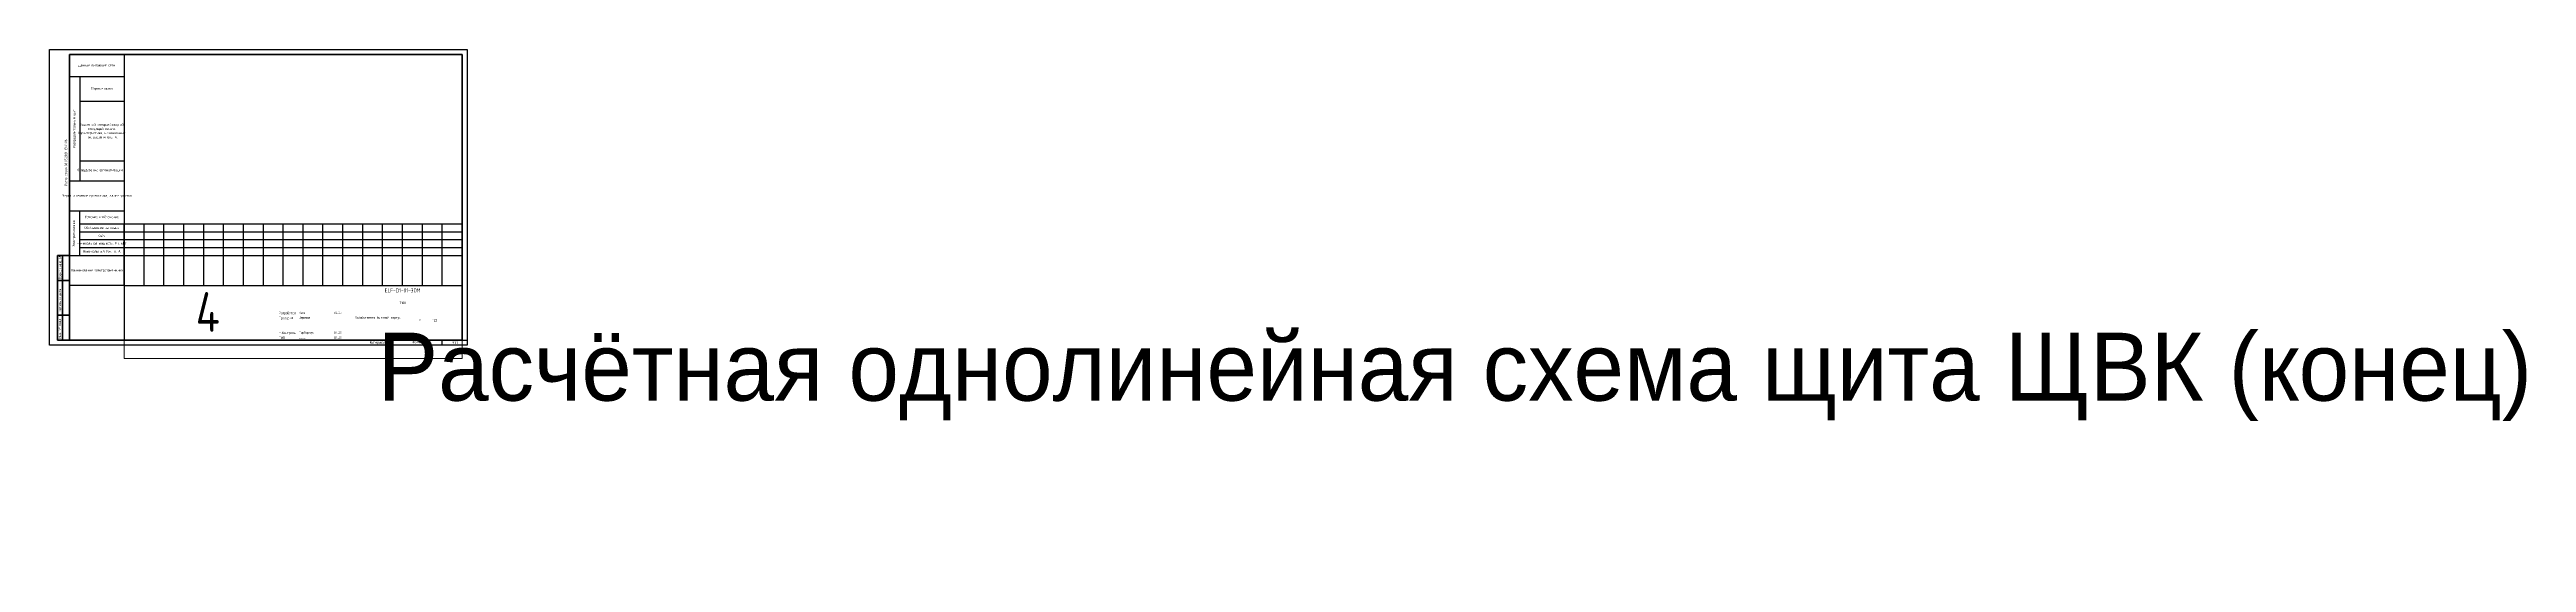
# Paper-space layout 'ЩР (4)' of a CAD drawing. Header units: millimetres. Extents: x 0 to 2491, y -218 to 297.
# The model-space entities are those that its viewports show. They can reach past a viewport. Long polylines and large blocks are cut down to what shows.
import ezdxf
from ezdxf.enums import TextEntityAlignment as Align

# ---------------------------------------------------------------- set-up
doc = ezdxf.new("R2018")
doc.units = ezdxf.units.MM
doc.linetypes.add('CENTER2', pattern=[28.575, 19.05, -3.175, 3.175, -3.175])
doc.linetypes.add('HIDDEN2', pattern=[4.7625, 3.175, -1.5875])
doc.layers.add('0_UNC Defpoints ЭОМ', color=6, linetype='Continuous', plot=False)
for name, color, linetype in [('0_Рамка', 7, 'Continuous'), ('SX_LINES', 7, 'Continuous'), ('SX_PE', 3, 'CENTER2'), ('SX_TABLE', 7, 'Continuous')]:
    doc.layers.add(name, color=color, linetype=linetype)
doc.styles.get("Standard").update_dxf_attribs({"font": 'arial.ttf'})
doc.styles.add('SX_GOST', font='GOST2304A_0.ttf')
doc.styles.add('UNC_A', font='GOST2304A_0.ttf')
doc.styles.add('Unecom', font='GOST2304A_0.ttf', dxfattribs={"height": 2.5})
doc.styles.add('СПДС', font='isocpeur.ttf', dxfattribs={"width": 0.8, "height": 2.5})

# ---------------------------------------------------------------- blocks, each defined once
blk = doc.blocks.new('*U164')
at = {"lineweight": 60, "ltscale": 10}
for p, q in [((20, 292), (415, 292)), ((20, 5), (20, 292)), ((415, 292), (415, 5)), ((8, 90), (20, 90)), ((8, 5), (8, 90)), ((13, 90), (13, 5)), ((20, 90), (20, 5)), ((20, 90), (20, 5)), ((8, 65), (20, 65)), ((8, 30), (20, 30)), ((20, 5), (8, 5)), ((415, 5), (20, 5))]:
    blk.add_line(p, q, dxfattribs=at)
at = {"layer": '0_UNC Defpoints ЭОМ', "ltscale": 10}
blk.add_lwpolyline([(420, 0), (0, 0), (0, 297), (420, 297)], close=True, dxfattribs=at)
at = {"layer": '0_UNC Defpoints ЭОМ', "lineweight": 30}
blk.add_lwpolyline([(395, 5), (420, 5), (420, 0), (395, 0)], close=True, dxfattribs=at)
at = {"char_height": 2.5, "attachment_point": 4, "rotation": 90, "style": 'Unecom'}
for s, insert, width in [('{\\fGOST type A|b0|i1|c204|p34; }Взамен инв. №', (10.5, 65), 25), (' Подпись и дата', (10.5, 30), 35), (' Инв. № подл.', (10.5, 5), 24.419)]:
    blk.add_mtext(s, dxfattribs=dict(at, insert=insert, width=width))
at = {"style": 'Unecom'}
for s, insert, char_height, width, attachment_point, line_spacing_factor in [('ELF-D1-01-ЭОМ', (355, 55), 4, 120, 5, 2), ('Разработал', (230.7, 32), 2.5, 20, 4, 2), ('Проверил', (230.7, 27), 2.5, 20, 4, 2), ('Ким', (250.8, 32.5), 2.5, 19.921, 4, 2), ('Вересов', (250.8, 27.5), 2.5, 19.921, 4, 2), ('04.25', (290, 32.5), 2.5, 10, 5, 2), ('Хозяйственно-бытовой корпус', (330, 27.5), 2.5, 70, 5, 1.5), ('D100', (355, 42.5), 2.5, 115, 5, 1.5), ('Р', (372.5, 25), 2.5, 15, 5, 2), ('Н.Контроль', (230.7, 12), 2.5, 20, 4, 2), ('ГИП', (230.7, 7.3), 2.5, 20, 4, 2), ('----', (250.8, 7), 2.5, 19.921, 4, 2), ('Гарбарчук', (250.8, 12.5), 2.5, 19.921, 4, 2), ('04.25', (290, 12.5), 2.5, 10, 5, 2), ('04.25', (290, 7.5), 2.5, 10, 5, 2)]:
    blk.add_mtext(s, dxfattribs=dict(at, insert=insert, char_height=char_height, width=width, attachment_point=attachment_point, line_spacing_factor=line_spacing_factor))
at = {"char_height": 2.5, "attachment_point": 4, "style": 'Unecom'}
for s, insert, width in [('Формат  ', (364.9, 2.6), 50), ('\\pi1; ', (250, -133.2), 20), ('\\pi1; ', (250, -133.2), 20), ('\\pxi0.4; ', (250, -133.2), 20), ('\\pi1; ', (512.5, -218.3), 20), ('\\pi1; ', (512.5, -218.3), 20), ('\\pxi0.4; ', (512.5, -218.3), 20)]:
    blk.add_mtext(s, dxfattribs=dict(at, insert=insert, width=width))
at = {"style": 'Unecom'}
blk.add_attdef('ЛИСТ_№', text='', height=2.5, dxfattribs=at).set_placement((387.5, 25), align=Align.MIDDLE_CENTER)
blk.add_attdef('КОЛ-ВО_ЛИСТОВ', text='', height=2.5, dxfattribs=at).set_placement((404.7, 23.7), align=Align.CENTER)
at = {"lineweight": 30, "flags": 104}
blk.add_attdef('ОПИСАНИЕ_ЛИСТА', text='', height=2.5, dxfattribs=at).set_placement((329.9, 12.5), align=Align.MIDDLE_CENTER)
at = {"style": 'Unecom', "flags": 8}
blk.add_attdef('ФОРМАТ_БУМАГИ', (379.4, 1.3), '', height=2.5, dxfattribs=at)
at = {"layer": '0_Рамка', "style": 'СПДС', "width": 0.8}
blk.add_text('Распечатано 06.05.2021 13:41:06', height=2.5, rotation=90, dxfattribs=at).set_placement((16.5, 160), align=Align.MIDDLE_LEFT)
at = {"layer": 'Defpoints', "insert": (330, 2.5), "char_height": 2.5, "width": 70, "attachment_point": 5, "style": 'Unecom'}
blk.add_mtext('Копировал', dxfattribs=at)
blk = doc.blocks.new('_Боковик_схема Юником')
at = {"color": 0, "lineweight": -2, "ltscale": 3}
blk.add_lwpolyline([(0, 232), (55, 232), (55, 0), (0, 0)], close=True, dxfattribs=at)
for points in [[(0, 210), (55, 210), (55, 125), (10.3, 125)], [(10.3, 210), (10.3, 105)], [(10.3, 185), (55, 185)], [(0, 105), (55, 105)], [(0, 75), (55, 75)], [(10, 75), (10, 30)], [(10, 62), (51.8, 62)], [(10, 62), (55, 62)], [(10, 54), (55, 54)], [(0, 30), (55, 30)], [(10, 46), (55, 46)], [(10, 38), (55, 38)]]:
    blk.add_lwpolyline(points, dxfattribs=at)
at = {"color": 0, "lineweight": -2, "char_height": 2.5, "attachment_point": 5, "style": 'Unecom'}
for s, insert, width in [('Данные питающей сети', (27.5, 221), 55), ('Сборные шины', (32.6, 197.5), 44.736), ('Защитный аппарат/вводной отходящей линии.\\PХарактеристика, номинальный ток, расцепитель, А.', (32.6, 155), 44.736), ('Оборудование автоматизации', (31, 115.7), 37.884), ('Марка и сечение проводника, длина участка', (27.5, 90), 55), ('Обозначение на плане', (32.5, 58), 45), ('Условное изображение', (32.5, 68.5), 45), ('Фаза', (32.5, 50), 45), ('Номинальная мощность, Рн, кВт', (32.5, 42), 45), ('Номинальный ток, Iн, А', (32.5, 34), 45), ('Наименование электроприемника', (27.5, 15), 55)]:
    blk.add_mtext(s, dxfattribs=dict(at, insert=insert, width=width))
at = {"color": 0, "lineweight": -2, "char_height": 2.5, "attachment_point": 5, "rotation": 90, "style": 'Unecom'}
for s, insert, width in [('Распределительный щит', (5.1, 157.5), 105), ('Электроприемник', (4.6, 52.5), 45)]:
    blk.add_mtext(s, dxfattribs=dict(at, insert=insert, width=width))
blk = doc.blocks.new('SX_TCOL')
for p, q in [((-10, 62), (10, 62)), ((-10, 54), (10, 54)), ((10, 0), (10, 62)), ((-10, 46), (10, 46)), ((-10, 38), (10, 38)), ((-10, 30), (10, 30)), ((-10, 0), (10, 0))]:
    blk.add_line(p, q)
at = {"style": 'SX_GOST'}
for tag, p in [('CAB1', (-2.6, 90)), ('CAB2', (2.6, 90)), ('NAME1', (-3.6, 15)), ('NAME2', (0, 15)), ('NAME3', (3.6, 15))]:
    blk.add_attdef(tag, text='', height=2.5, rotation=90, dxfattribs=at).set_placement(p, align=Align.MIDDLE)
for tag, p in [('LINE', (0, 58)), ('PH', (0, 50)), ('POW', (0, 42)), ('CUR', (0, 34))]:
    blk.add_attdef(tag, text='', height=2.5, dxfattribs=at).set_placement(p, align=Align.MIDDLE)
blk = doc.blocks.new('*U305')
at = {"lineweight": 40}
for p, q in [((333.9, 0), (331.9, 1.5)), ((333.9, 0), (331.9, -1.5)), ((333.9, -5), (331.9, -3.5)), ((333.9, -5), (331.9, -6.5))]:
    blk.add_line(p, q, dxfattribs=at)
at = {"linetype": 'ByBlock', "lineweight": 40}
for points in [[(0, 1.5), (0, -1.5)], [(0, 0), (333.9, 0)], [(0, -3.5), (0, -6.5)]]:
    blk.add_lwpolyline(points, dxfattribs=at)
at = {"color": 4, "linetype": 'HIDDEN2', "lineweight": 40, "ltscale": 2}
blk.add_lwpolyline([(0, -5), (333.9, -5)], dxfattribs=at)
at = {"insert": (1.2, -1.6), "char_height": 2.5, "attachment_point": 1, "style": 'UNC_A'}
blk.add_mtext_dynamic_manual_height_columns('N', width=3.844, gutter_width=12.5, heights=[0], dxfattribs=at)
at = {"style": 'UNC_A'}
blk.add_attdef('ЛИНИЯ', (1, 1.5), '', height=2.5, dxfattribs=at)

msp = doc.modelspace()

# ---------------------------------------------------------------- linework, layer by layer
at = {"color": 6}
for points in [[(1075, 1578), (735, 1578), (735, 1291), (1075, 1291), (1075, 1578)], [(1415, 1578), (1075, 1578), (1075, 1291), (1415, 1291), (1415, 1578)], [(1755, 1578), (1415, 1578), (1415, 1291), (1755, 1291), (1755, 1578)]]:
    msp.add_lwpolyline(points, dxfattribs=at)
at = {"layer": 'SX_PE'}
msp.add_line((738, 1464.6), (1074, 1464.6), dxfattribs=at)

# ---------------------------------------------------------------- block references
at = {"layer": 'SX_LINES'}
for p, values in [((740, 1562), {'ЛИНИЯ': 'L1,L2,L3'}), ((740, 1551.2), {'ЛИНИЯ': 'КМ-1'})]:
    msp.add_blockref('*U305', p, dxfattribs=at).add_auto_attribs(values)
at = {"layer": 'SX_TABLE'}
for p in [(1065, 1346), (1085, 1346), (1105, 1346), (1125, 1346), (1145, 1346), (1165, 1346), (1185, 1346), (1205, 1346), (1225, 1346), (1245, 1346), (1265, 1346), (1285, 1346), (1305, 1346), (1325, 1346), (1345, 1346), (1365, 1346), (1385, 1346), (1405, 1346), (1425, 1346)]:
    msp.add_blockref('SX_TCOL', p, dxfattribs=at)

# ---------------------------------------------------------------- texts
at = {"layer": 'Defpoints', "color": 6, "insert": (1147, 1339.3), "char_height": 40, "attachment_point": 1, "style": 'Unecom'}
msp.add_mtext_dynamic_manual_height_columns('4', width=99.921, gutter_width=12.5, heights=[0], dxfattribs=at)

psp = doc.layouts.new('ЩР (4)')

# ---------------------------------------------------------------- block references
at = {"ltscale": 100}
ref = psp.add_blockref('*U164', (0, 0), dxfattribs=at)
ref.add_attrib('ФОРМАТ_БУМАГИ', 'А3', (379.4, 1.3), dxfattribs={"height": 2.5, "style": 'Unecom'})
ref.add_attrib('ЛИСТ_№', '122', dxfattribs={"height": 2.5, "style": 'Unecom'}).set_placement((387.5, 25), align=Align.MIDDLE_CENTER)
lines = psp.add_mtext('Расчётная однолинейная схема щита ЩВК (конец)', dxfattribs={"insert": (329.9, 12.5), "char_height": 68.284, "attachment_point": 1})
ref.add_attrib('ОПИСАНИЕ_ЛИСТА', '', (329.9, 12.5), dxfattribs={"flags": 104}).embed_mtext(lines)
at = {"lineweight": -3}
psp.add_blockref('_Боковик_схема Юником', (20, 60), dxfattribs=at)

# ---------------------------------------------------------------- texts
at = {"insert": (407.5, 2.5), "char_height": 2.5, "width": 25, "attachment_point": 5, "line_spacing_factor": 2, "style": 'Unecom'}
psp.add_mtext('М1:1', dxfattribs=at)

# ---------------------------------------------------------------- viewports
at = {"layer": 'Defpoints', "color": 6}
psp.add_viewport(center=(245, 139.3), size=(340, 305.449), view_center_point=(1245, 1425.3), view_height=305.449, dxfattribs=at)

doc.saveas('drawing.dxf')
